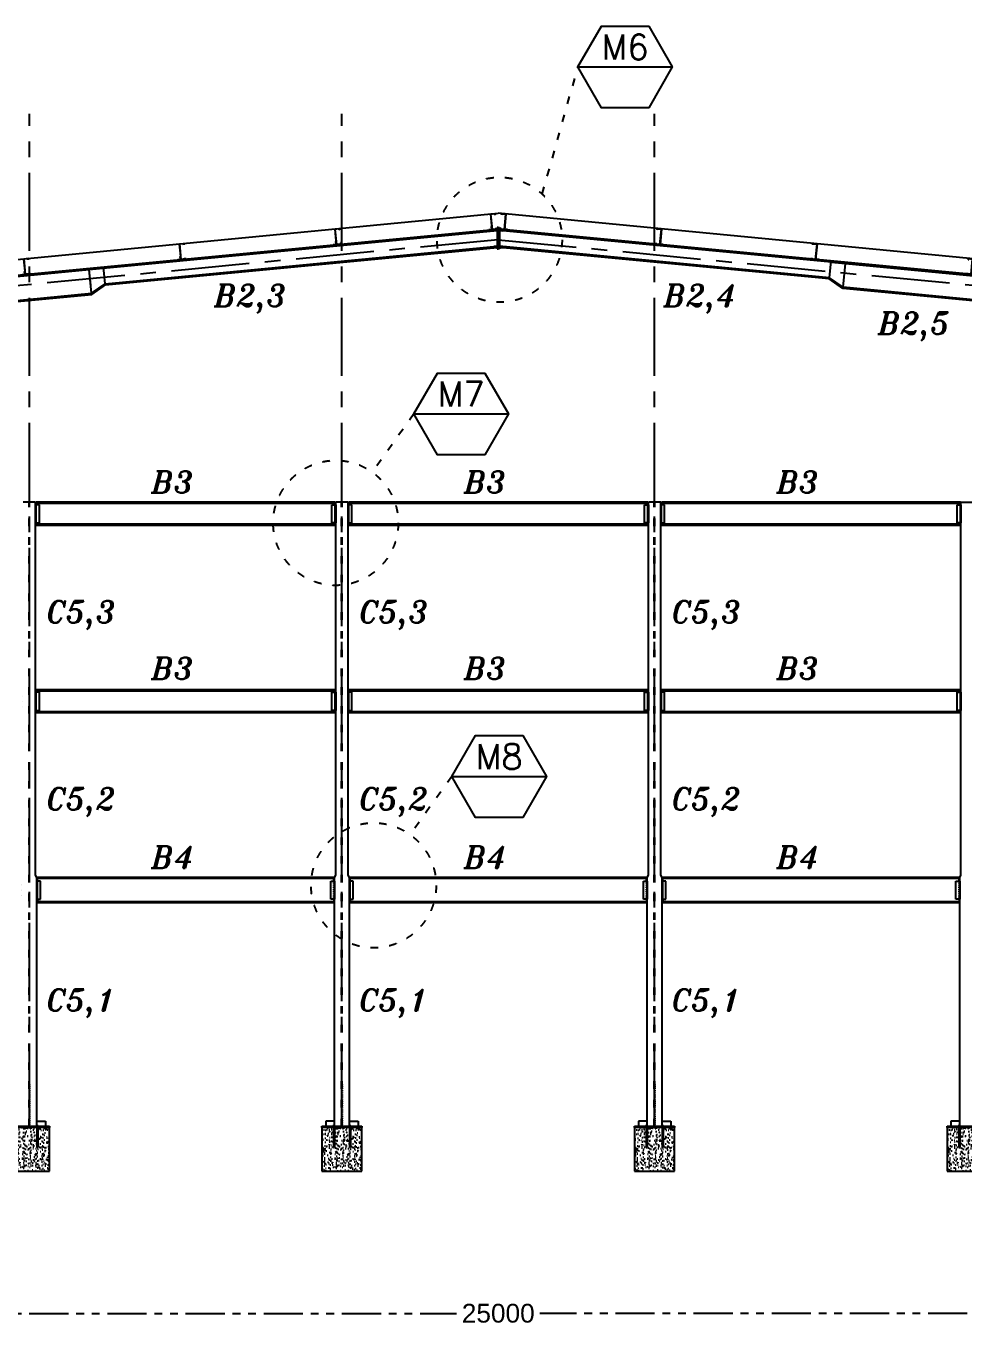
# Model space of a CAD drawing. Header units: inches. Extents: x -15 to 1885144, y -42615 to 866270.
# Drawn here: x 1704982 to 1719982, y 242075 to 262916 of the extents above; entities that cross this region are included whole.
import ezdxf
from ezdxf.enums import TextEntityAlignment as Align

# ---------------------------------------------------------------- set-up
doc = ezdxf.new("R2010")
doc.units = ezdxf.units.IN
doc.header["$LTSCALE"] = 100
doc.header["$MEASUREMENT"] = 0
for name, pattern in [('CENTER', [2, 1.25, -0.25, 0.25, -0.25]), ('dash line', [30, 12, -18]), ('PHANTOM2', [1.25, 0.625, -0.125, 0.125, -0.125, 0.125, -0.125])]:
    doc.linetypes.add(name, pattern=pattern)
for name, color, linetype in [('axis', 8, 'PHANTOM2'), ('bolt', 1, 'Continuous'), ('corrugated sheet', 6, 'Continuous'), ('dimensions', 10, 'PHANTOM2'), ('layout', 7, 'Continuous'), ('pedestal', 9, 'Continuous'), ('purlins', 4, 'Continuous'), ('sections', 3, 'Continuous'), ('text', 3, 'Continuous')]:
    doc.layers.add(name, color=color, linetype=linetype)
doc.styles.add('romans', font='romans.shx', dxfattribs={"width": 0.75})
doc.styles.get("Standard").update_dxf_attribs({"font": 'arial.ttf'})
doc.styles.add('TEXT-3', font='ITALICT.shx', dxfattribs={"height": 350})
doc.dimstyles.new('Dim_1', dxfattribs={"dimtxt": 300, "dimasz": 500, "dimexe": 0.0625, "dimexo": 0.0625, "dimgap": 100, "dimtad": 0, "dimtih": 1, "dimtoh": 1, "dimdec": 0, "dimzin": 0, "dimdsep": 46, "dimtxsty": 'Standard', "dimblk": 'OBLIQUE', "dimcen": 0.09, "dimclrd": 256, "dimclre": 256, "dimclrt": 256, "dimadec": 0, "dimazin": 0, "dimtm": 1e-09, "dimtfac": 1, "dimtdec": 0, "dimtofl": 0, "dimtmove": 0, "dimatfit": 3, "dimfxl": 1, "dimtfillclr": 256, "dimtolj": 1, "dimtzin": 0, "dimlwe": -1, "dimarcsym": 0})

# ---------------------------------------------------------------- blocks, each defined once
blk = doc.blocks.new('_Oblique')
at = {"color": 0, "linetype": 'ByBlock', "lineweight": -2}
blk.add_line((-0.5, -0.5), (0.5, 0.5), dxfattribs=at)
blk = doc.blocks.new('*D799')
at = {"layer": 'Defpoints', "color": 0, "ltscale": 10, "transparency": 16777216}
for p in [(1700034, 245299), (1725034, 245339), (1725034, 242325)]:
    blk.add_point(p, dxfattribs=at)
at = {"layer": 'dimensions', "linetype": 'dash line', "ltscale": 10, "transparency": 16777216}
for p, q in [((1700034, 245299), (1700034, 242325)), ((1725034, 245339), (1725034, 242325))]:
    blk.add_line(p, q, dxfattribs=at)
at = {"layer": 'dimensions', "lineweight": -2, "ltscale": 10, "transparency": 16777216}
for p, q in [((1700034, 242325), (1711868, 242325)), ((1725034, 242325), (1713201, 242325))]:
    blk.add_line(p, q, dxfattribs=at)
at = {"layer": 'dimensions', "lineweight": -2, "ltscale": 10, "transparency": 16777216, "xscale": 500, "yscale": 500, "zscale": 500, "rotation": 180}
blk.add_blockref('_Oblique', (1700034, 242325), dxfattribs=at)
at = {"layer": 'dimensions', "lineweight": -2, "ltscale": 10, "transparency": 16777216, "xscale": 500, "yscale": 500, "zscale": 500}
blk.add_blockref('_Oblique', (1725034, 242325), dxfattribs=at)
at = {"layer": 'dimensions', "ltscale": 10, "transparency": 16777216, "insert": (1712534, 242325), "char_height": 300, "attachment_point": 5}
blk.add_mtext('\\A1;25000', dxfattribs=at)
blk = doc.blocks.new('*U875')
at = {"layer": 'purlins', "ltscale": 10}
h = blk.add_hatch(color=256, dxfattribs=at)
h.dxf.hatch_style = 1
h.paths.add_polyline_path([(124, -228), (129, -228), (129, -218), (124, -218)])
for p, q in [((124, -1), (54, -1)), ((54, -1), (54, -21)), ((54, -21), (56, -21)), ((56, -21), (56, -3)), ((56, -3), (122, -3)), ((122, -249), (122, -3)), ((124, -1), (124, -251)), ((129, -201), (124, -201)), ((129, -246), (129, -201)), ((54, -251), (54, -231)), ((54, -231), (56, -231)), ((124, -251), (54, -251)), ((56, -231), (56, -249)), ((56, -249), (122, -249)), ((129, -218), (124, -218)), ((129, -228), (124, -228)), ((124, -251), (174, -251)), ((174, -246), (129, -246)), ((174, -251), (174, -246))]:
    blk.add_line(p, q, dxfattribs=at)
blk = doc.blocks.new('*U876')
at = {"layer": 'sections', "color": 0, "linetype": 'ByBlock', "lineweight": -2, "transparency": 16777216, "rotation": 354.5164095555347}
for p in [(1647534, 259923), (1650023, 259684), (1652511, 259445), (1655000, 259206), (1657489, 258968)]:
    blk.add_blockref('*U875', p, dxfattribs=at)
blk = doc.blocks.new('*U877')
at = {"layer": 'purlins', "ltscale": 10}
h = blk.add_hatch(color=256, dxfattribs=at)
h.dxf.hatch_style = 1
h.paths.add_polyline_path([(124, -228), (129, -228), (129, -218), (124, -218)])
for p, q in [((124, -1), (54, -1)), ((54, -1), (54, -21)), ((54, -21), (56, -21)), ((56, -21), (56, -3)), ((56, -3), (122, -3)), ((122, -249), (122, -3)), ((124, -1), (124, -251)), ((129, -201), (124, -201)), ((129, -246), (129, -201)), ((54, -251), (54, -231)), ((54, -231), (56, -231)), ((124, -251), (54, -251)), ((56, -231), (56, -249)), ((56, -249), (122, -249)), ((129, -218), (124, -218)), ((129, -228), (124, -228)), ((124, -251), (174, -251)), ((174, -246), (129, -246)), ((174, -251), (174, -246))]:
    blk.add_line(p, q, dxfattribs=at)
blk = doc.blocks.new('*U878')
at = {"layer": 'sections', "color": 0, "linetype": 'ByBlock', "lineweight": -2, "transparency": 16777216, "rotation": 354.5164095555347}
for p in [(1647534, 259923), (1650023, 259684), (1652511, 259445), (1655000, 259206), (1657489, 258968)]:
    blk.add_blockref('*U877', p, dxfattribs=at)
blk = doc.blocks.new('*U1039')
at = {"layer": 'text', "linetype": 'Continuous', "style": 'TEXT-3'}
for s, p in [('B3', (464, 4001)), ('C5,3', (-1214, 1925)), ('B3', (464, 1021)), ('C5,2', (-1214, -1067)), ('B4', (464, -1999)), ('C5,1', (-1214, -4284))]:
    blk.add_text(s, height=350, dxfattribs=at).set_placement(p)
blk = doc.blocks.new('*U1040')
at = {"layer": 'dimensions', "color": 0, "linetype": 'ByBlock', "lineweight": -2, "transparency": 16777216}
for p in [(0, 0), (5000, 0), (10000, 0), (15000, 0)]:
    blk.add_blockref('*U1039', p, dxfattribs=at)

msp = doc.modelspace()

# ---------------------------------------------------------------- hatches: boundary and pattern name
at = {"layer": 'pedestal', "ltscale": 10}
h = msp.add_hatch(dxfattribs=at)
h.set_pattern_fill('AR-CONC', color=256, scale=19)
h.set_pattern_definition([(50, (768195.22, 201118.92), (136.279435, -11.922906), [14.25, -156.75]), (355, (768195.22, 201118.92), (-26.362753, 142.916505), [11.4, -125.4]), (100.451444, (768206.58, 201117.93), (109.91668, 130.993598), [12.110636, -133.217001]), (46.1842, (768195.22, 201156.92), (202.775853, -31.448663), [21.375, -235.125]), (96.635635, (768212.12, 201154.3), (177.58577, 185.082534), [18.165965, -199.825614]), (351.184164, (768195.22, 201156.92), (177.58577, 185.082534), [17.1, -188.1]), (21, (768214.22, 201147.42), (113.41234, -76.497589), [14.25, -156.75]), (326, (768214.22, 201147.42), (46.229913, 137.778509), [11.4, -125.4]), (71.451445, (768223.67, 201141.05), (159.642252, 61.280919), [12.110636, -133.217001]), (37.5, (768195.22, 201118.92), (2.3103725, 63.2498322), [0, -123.88, 0, -127.3, 0, -125.875]), (7.5, (768195.22, 201118.92), (49.983212, 74.9382253), [0, -72.58, 0, -121.03, 0, -47.975]), (327.5, (768152.85, 201118.92), (101.426263, -4.2854256), [0, -47.5, 0, -148.2, 0, -196.65]), (317.5, (768133.85, 201118.92), (110.805372, 19.019947), [0, -61.75, 0, -98.42, 0, -139.65])])
h.paths.add_polyline_path([(1705354.378, 245298.666), (1705169.878, 245298.666), (1705169.878, 244978.666), (1705153.878, 244978.666), (1705153.878, 245298.666), (1704914.878, 245298.666), (1704914.878, 244978.666), (1704898.878, 244978.666), (1704898.878, 245298.666), (1704714.378, 245298.666), (1704714.378, 244598.666), (1705354.378, 244598.666)])
h = msp.add_hatch(dxfattribs=at)
h.set_pattern_fill('AR-CONC', color=256, scale=19)
h.set_pattern_definition([(50, (773195.22, 201118.92), (136.279435, -11.922906), [14.25, -156.75]), (355, (773195.22, 201118.92), (-26.362753, 142.916505), [11.4, -125.4]), (100.451444, (773206.58, 201117.93), (109.91668, 130.993598), [12.110636, -133.217001]), (46.1842, (773195.22, 201156.92), (202.775853, -31.448663), [21.375, -235.125]), (96.635635, (773212.12, 201154.3), (177.58577, 185.082534), [18.165965, -199.825614]), (351.184164, (773195.22, 201156.92), (177.58577, 185.082534), [17.1, -188.1]), (21, (773214.22, 201147.42), (113.41234, -76.497589), [14.25, -156.75]), (326, (773214.22, 201147.42), (46.229913, 137.778509), [11.4, -125.4]), (71.451445, (773223.67, 201141.05), (159.642252, 61.280919), [12.110636, -133.217001]), (37.5, (773195.22, 201118.92), (2.3103725, 63.2498322), [0, -123.88, 0, -127.3, 0, -125.875]), (7.5, (773195.22, 201118.92), (49.983212, 74.9382253), [0, -72.58, 0, -121.03, 0, -47.975]), (327.5, (773152.85, 201118.92), (101.426263, -4.2854256), [0, -47.5, 0, -148.2, 0, -196.65]), (317.5, (773133.85, 201118.92), (110.805372, 19.019947), [0, -61.75, 0, -98.42, 0, -139.65])])
h.paths.add_polyline_path([(1710354.378, 245298.666), (1710169.878, 245298.666), (1710169.878, 244978.666), (1710153.878, 244978.666), (1710153.878, 245298.666), (1709914.878, 245298.666), (1709914.878, 244978.666), (1709898.878, 244978.666), (1709898.878, 245298.666), (1709714.378, 245298.666), (1709714.378, 244598.666), (1710354.378, 244598.666)])
h = msp.add_hatch(dxfattribs=at)
h.set_pattern_fill('AR-CONC', color=256, scale=19)
h.set_pattern_definition([(50, (778195.22, 201118.92), (136.279435, -11.922906), [14.25, -156.75]), (355, (778195.22, 201118.92), (-26.362753, 142.916505), [11.4, -125.4]), (100.451444, (778206.58, 201117.93), (109.91668, 130.993598), [12.110636, -133.217001]), (46.1842, (778195.22, 201156.92), (202.775853, -31.448663), [21.375, -235.125]), (96.635635, (778212.12, 201154.3), (177.58577, 185.082534), [18.165965, -199.825614]), (351.184164, (778195.22, 201156.92), (177.58577, 185.082534), [17.1, -188.1]), (21, (778214.22, 201147.42), (113.41234, -76.497589), [14.25, -156.75]), (326, (778214.22, 201147.42), (46.229913, 137.778509), [11.4, -125.4]), (71.451445, (778223.67, 201141.05), (159.642252, 61.280919), [12.110636, -133.217001]), (37.5, (778195.22, 201118.92), (2.3103725, 63.2498322), [0, -123.88, 0, -127.3, 0, -125.875]), (7.5, (778195.22, 201118.92), (49.983212, 74.9382253), [0, -72.58, 0, -121.03, 0, -47.975]), (327.5, (778152.85, 201118.92), (101.426263, -4.2854256), [0, -47.5, 0, -148.2, 0, -196.65]), (317.5, (778133.85, 201118.92), (110.805372, 19.019947), [0, -61.75, 0, -98.42, 0, -139.65])])
h.paths.add_polyline_path([(1715354.378, 245298.666), (1715169.878, 245298.666), (1715169.878, 244978.666), (1715153.878, 244978.666), (1715153.878, 245298.666), (1714914.878, 245298.666), (1714914.878, 244978.666), (1714898.878, 244978.666), (1714898.878, 245298.666), (1714714.378, 245298.666), (1714714.378, 244598.666), (1715354.378, 244598.666)])
h = msp.add_hatch(dxfattribs=at)
h.set_pattern_fill('AR-CONC', color=256, scale=19)
h.set_pattern_definition([(50, (783195.22, 201118.92), (136.279435, -11.922906), [14.25, -156.75]), (355, (783195.22, 201118.92), (-26.362753, 142.916505), [11.4, -125.4]), (100.451444, (783206.58, 201117.93), (109.91668, 130.993598), [12.110636, -133.217001]), (46.1842, (783195.22, 201156.92), (202.775853, -31.448663), [21.375, -235.125]), (96.635635, (783212.12, 201154.3), (177.58577, 185.082534), [18.165965, -199.825614]), (351.184164, (783195.22, 201156.92), (177.58577, 185.082534), [17.1, -188.1]), (21, (783214.22, 201147.42), (113.41234, -76.497589), [14.25, -156.75]), (326, (783214.22, 201147.42), (46.229913, 137.778509), [11.4, -125.4]), (71.451445, (783223.67, 201141.05), (159.642252, 61.280919), [12.110636, -133.217001]), (37.5, (783195.22, 201118.92), (2.3103725, 63.2498322), [0, -123.88, 0, -127.3, 0, -125.875]), (7.5, (783195.22, 201118.92), (49.983212, 74.9382253), [0, -72.58, 0, -121.03, 0, -47.975]), (327.5, (783152.85, 201118.92), (101.426263, -4.2854256), [0, -47.5, 0, -148.2, 0, -196.65]), (317.5, (783133.85, 201118.92), (110.805372, 19.019947), [0, -61.75, 0, -98.42, 0, -139.65])])
h.paths.add_polyline_path([(1720354.378, 245298.666), (1720169.878, 245298.666), (1720169.878, 244978.666), (1720153.878, 244978.666), (1720153.878, 245298.666), (1719914.878, 245298.666), (1719914.878, 244978.666), (1719898.878, 244978.666), (1719898.878, 245298.666), (1719714.378, 245298.666), (1719714.378, 244598.666), (1720354.378, 244598.666)])
at = {"layer": 'sections', "ltscale": 10}
h = msp.add_hatch(color=256, dxfattribs=at)
h.dxf.hatch_style = 1
h.paths.add_polyline_path([(1712534.378, 259586.286), (1712534.378, 259606.286), (1712514.378, 259606.286), (1712514.378, 259586.286)])
h.paths.add_polyline_path([(1712534.378, 259456.286), (1712514.378, 259456.286), (1712514.378, 259436.286), (1712534.378, 259436.286)])
h = msp.add_hatch(color=256, dxfattribs=at)
h.dxf.hatch_style = 1
h.paths.add_polyline_path([(1712554.378, 259586.286), (1712554.378, 259606.286), (1712534.378, 259606.286), (1712534.378, 259586.286)])
h.paths.add_polyline_path([(1712534.378, 259436.286), (1712554.378, 259436.286), (1712554.378, 259456.286), (1712534.378, 259456.286)])
h = msp.add_hatch(color=256, dxfattribs=at)
h.dxf.hatch_style = 1
h.paths.add_polyline_path([(1704914.378, 249186.666), (1704908.378, 249186.666), (1704908.378, 249170.666), (1704914.378, 249170.666)])
h.paths.add_polyline_path([(1704914.378, 249101.666), (1704908.378, 249101.666), (1704908.378, 249085.666), (1704914.378, 249085.666)])
h.paths.add_polyline_path([(1704914.378, 249016.666), (1704908.378, 249016.666), (1704908.378, 249000.666), (1704914.378, 249000.666)])
h.paths.add_polyline_path([(1705160.378, 249016.666), (1705154.378, 249016.666), (1705154.378, 249000.666), (1705160.378, 249000.666)])
h.paths.add_polyline_path([(1705160.378, 249101.666), (1705154.378, 249101.666), (1705154.378, 249085.666), (1705160.378, 249085.666)])
h.paths.add_polyline_path([(1705160.378, 249186.666), (1705154.378, 249186.666), (1705154.378, 249170.666), (1705160.378, 249170.666)])
h.paths.add_polyline_path([(1705140.378, 252206.666), (1705134.378, 252206.666), (1705134.378, 252190.666), (1705140.378, 252190.666)])
h.paths.add_polyline_path([(1705140.378, 252121.666), (1705134.378, 252121.666), (1705134.378, 252105.666), (1705140.378, 252105.666)])
h.paths.add_polyline_path([(1705140.378, 252036.666), (1705134.378, 252036.666), (1705134.378, 252020.666), (1705140.378, 252020.666)])
h.paths.add_polyline_path([(1704934.378, 252036.666), (1704928.378, 252036.666), (1704928.378, 252020.666), (1704934.378, 252020.666)])
h.paths.add_polyline_path([(1704934.378, 252121.666), (1704928.378, 252121.666), (1704928.378, 252105.666), (1704934.378, 252105.666)])
h.paths.add_polyline_path([(1704934.378, 252206.666), (1704928.378, 252206.666), (1704928.378, 252190.666), (1704934.378, 252190.666)])
h = msp.add_hatch(color=256, dxfattribs=at)
h.dxf.hatch_style = 1
h.paths.add_polyline_path([(1709914.378, 249186.666), (1709908.378, 249186.666), (1709908.378, 249170.666), (1709914.378, 249170.666)])
h.paths.add_polyline_path([(1709914.378, 249101.666), (1709908.378, 249101.666), (1709908.378, 249085.666), (1709914.378, 249085.666)])
h.paths.add_polyline_path([(1709914.378, 249016.666), (1709908.378, 249016.666), (1709908.378, 249000.666), (1709914.378, 249000.666)])
h.paths.add_polyline_path([(1710160.378, 249016.666), (1710154.378, 249016.666), (1710154.378, 249000.666), (1710160.378, 249000.666)])
h.paths.add_polyline_path([(1710160.378, 249101.666), (1710154.378, 249101.666), (1710154.378, 249085.666), (1710160.378, 249085.666)])
h.paths.add_polyline_path([(1710160.378, 249186.666), (1710154.378, 249186.666), (1710154.378, 249170.666), (1710160.378, 249170.666)])
h.paths.add_polyline_path([(1710140.378, 252206.666), (1710134.378, 252206.666), (1710134.378, 252190.666), (1710140.378, 252190.666)])
h.paths.add_polyline_path([(1710140.378, 252121.666), (1710134.378, 252121.666), (1710134.378, 252105.666), (1710140.378, 252105.666)])
h.paths.add_polyline_path([(1710140.378, 252036.666), (1710134.378, 252036.666), (1710134.378, 252020.666), (1710140.378, 252020.666)])
h.paths.add_polyline_path([(1709934.378, 252036.666), (1709928.378, 252036.666), (1709928.378, 252020.666), (1709934.378, 252020.666)])
h.paths.add_polyline_path([(1709934.378, 252121.666), (1709928.378, 252121.666), (1709928.378, 252105.666), (1709934.378, 252105.666)])
h.paths.add_polyline_path([(1709934.378, 252206.666), (1709928.378, 252206.666), (1709928.378, 252190.666), (1709934.378, 252190.666)])
h = msp.add_hatch(color=256, dxfattribs=at)
h.dxf.hatch_style = 1
h.paths.add_polyline_path([(1714914.378, 249186.666), (1714908.378, 249186.666), (1714908.378, 249170.666), (1714914.378, 249170.666)])
h.paths.add_polyline_path([(1714914.378, 249101.666), (1714908.378, 249101.666), (1714908.378, 249085.666), (1714914.378, 249085.666)])
h.paths.add_polyline_path([(1714914.378, 249016.666), (1714908.378, 249016.666), (1714908.378, 249000.666), (1714914.378, 249000.666)])
h.paths.add_polyline_path([(1715160.378, 249016.666), (1715154.378, 249016.666), (1715154.378, 249000.666), (1715160.378, 249000.666)])
h.paths.add_polyline_path([(1715160.378, 249101.666), (1715154.378, 249101.666), (1715154.378, 249085.666), (1715160.378, 249085.666)])
h.paths.add_polyline_path([(1715160.378, 249186.666), (1715154.378, 249186.666), (1715154.378, 249170.666), (1715160.378, 249170.666)])
h.paths.add_polyline_path([(1715140.378, 252206.666), (1715134.378, 252206.666), (1715134.378, 252190.666), (1715140.378, 252190.666)])
h.paths.add_polyline_path([(1715140.378, 252121.666), (1715134.378, 252121.666), (1715134.378, 252105.666), (1715140.378, 252105.666)])
h.paths.add_polyline_path([(1715140.378, 252036.666), (1715134.378, 252036.666), (1715134.378, 252020.666), (1715140.378, 252020.666)])
h.paths.add_polyline_path([(1714934.378, 252036.666), (1714928.378, 252036.666), (1714928.378, 252020.666), (1714934.378, 252020.666)])
h.paths.add_polyline_path([(1714934.378, 252121.666), (1714928.378, 252121.666), (1714928.378, 252105.666), (1714934.378, 252105.666)])
h.paths.add_polyline_path([(1714934.378, 252206.666), (1714928.378, 252206.666), (1714928.378, 252190.666), (1714934.378, 252190.666)])
h = msp.add_hatch(color=256, dxfattribs=at)
h.dxf.hatch_style = 1
h.paths.add_polyline_path([(1719914.378, 249186.666), (1719908.378, 249186.666), (1719908.378, 249170.666), (1719914.378, 249170.666)])
h.paths.add_polyline_path([(1719914.378, 249101.666), (1719908.378, 249101.666), (1719908.378, 249085.666), (1719914.378, 249085.666)])
h.paths.add_polyline_path([(1719914.378, 249016.666), (1719908.378, 249016.666), (1719908.378, 249000.666), (1719914.378, 249000.666)])
h.paths.add_polyline_path([(1720160.378, 249016.666), (1720154.378, 249016.666), (1720154.378, 249000.666), (1720160.378, 249000.666)])
h.paths.add_polyline_path([(1720160.378, 249101.666), (1720154.378, 249101.666), (1720154.378, 249085.666), (1720160.378, 249085.666)])
h.paths.add_polyline_path([(1720160.378, 249186.666), (1720154.378, 249186.666), (1720154.378, 249170.666), (1720160.378, 249170.666)])
h.paths.add_polyline_path([(1720140.378, 252206.666), (1720134.378, 252206.666), (1720134.378, 252190.666), (1720140.378, 252190.666)])
h.paths.add_polyline_path([(1720140.378, 252121.666), (1720134.378, 252121.666), (1720134.378, 252105.666), (1720140.378, 252105.666)])
h.paths.add_polyline_path([(1720140.378, 252036.666), (1720134.378, 252036.666), (1720134.378, 252020.666), (1720140.378, 252020.666)])
h.paths.add_polyline_path([(1719934.378, 252036.666), (1719928.378, 252036.666), (1719928.378, 252020.666), (1719934.378, 252020.666)])
h.paths.add_polyline_path([(1719934.378, 252121.666), (1719928.378, 252121.666), (1719928.378, 252105.666), (1719934.378, 252105.666)])
h.paths.add_polyline_path([(1719934.378, 252206.666), (1719928.378, 252206.666), (1719928.378, 252190.666), (1719934.378, 252190.666)])

# ---------------------------------------------------------------- linework, layer by layer
at = {"layer": 'axis', "linetype": 'CENTER', "ltscale": 10}
for p, q in [((1705034.378, 245318.666), (1705034.378, 261508.983)), ((1710034.378, 245318.666), (1710034.378, 261508.983)), ((1715034.378, 245318.666), (1715034.378, 261508.983)), ((1712534.378, 259498.666), (1700034.378, 258298.666)), ((1712534.378, 259498.666), (1725254.378, 258277.546))]:
    msp.add_line(p, q, dxfattribs=at)
at = {"layer": 'bolt', "ltscale": 10}
for p, q in [((1705145.878, 245318.666), (1705145.878, 245328.666)), ((1705145.878, 245328.666), (1705177.878, 245328.666)), ((1705153.878, 245318.666), (1705145.878, 245318.666)), ((1705153.878, 245318.666), (1705153.878, 245328.666)), ((1705153.878, 245318.666), (1705153.878, 244978.666)), ((1705161.878, 245318.666), (1705153.878, 245318.666)), ((1705161.878, 245328.666), (1705161.878, 245318.666)), ((1705169.878, 245318.666), (1705161.878, 245318.666)), ((1705169.878, 245318.666), (1705169.878, 245328.666)), ((1705169.878, 245318.666), (1705169.878, 244978.666)), ((1705177.878, 245318.666), (1705169.878, 245318.666)), ((1705177.878, 245328.666), (1705177.878, 245318.666)), ((1709890.878, 245318.666), (1709890.878, 245328.666)), ((1709890.878, 245328.666), (1709922.878, 245328.666)), ((1709898.878, 245318.666), (1709890.878, 245318.666)), ((1709898.878, 245318.666), (1709898.878, 245328.666)), ((1709898.878, 245318.666), (1709898.878, 244978.666)), ((1709906.878, 245318.666), (1709898.878, 245318.666)), ((1709906.878, 245328.666), (1709906.878, 245318.666)), ((1709914.878, 245318.666), (1709906.878, 245318.666)), ((1709914.878, 245318.666), (1709914.878, 245328.666)), ((1709914.878, 245318.666), (1709914.878, 244978.666)), ((1709922.878, 245318.666), (1709914.878, 245318.666)), ((1709922.878, 245328.666), (1709922.878, 245318.666)), ((1710145.878, 245318.666), (1710145.878, 245328.666)), ((1710145.878, 245328.666), (1710177.878, 245328.666)), ((1710153.878, 245318.666), (1710145.878, 245318.666)), ((1710153.878, 245318.666), (1710153.878, 245328.666)), ((1710153.878, 245318.666), (1710153.878, 244978.666)), ((1710161.878, 245318.666), (1710153.878, 245318.666)), ((1710161.878, 245328.666), (1710161.878, 245318.666)), ((1710169.878, 245318.666), (1710161.878, 245318.666)), ((1710169.878, 245318.666), (1710169.878, 245328.666)), ((1710169.878, 245318.666), (1710169.878, 244978.666)), ((1710177.878, 245318.666), (1710169.878, 245318.666)), ((1710177.878, 245328.666), (1710177.878, 245318.666)), ((1714890.878, 245318.666), (1714890.878, 245328.666)), ((1714890.878, 245328.666), (1714922.878, 245328.666)), ((1714898.878, 245318.666), (1714890.878, 245318.666)), ((1714898.878, 245318.666), (1714898.878, 245328.666)), ((1714898.878, 245318.666), (1714898.878, 244978.666)), ((1714906.878, 245318.666), (1714898.878, 245318.666)), ((1714906.878, 245328.666), (1714906.878, 245318.666)), ((1714914.878, 245318.666), (1714906.878, 245318.666)), ((1714914.878, 245318.666), (1714914.878, 245328.666)), ((1714914.878, 245318.666), (1714914.878, 244978.666)), ((1714922.878, 245318.666), (1714914.878, 245318.666)), ((1714922.878, 245328.666), (1714922.878, 245318.666)), ((1715145.878, 245318.666), (1715145.878, 245328.666)), ((1715145.878, 245328.666), (1715177.878, 245328.666)), ((1715153.878, 245318.666), (1715145.878, 245318.666)), ((1715153.878, 245318.666), (1715153.878, 245328.666)), ((1715153.878, 245318.666), (1715153.878, 244978.666)), ((1715161.878, 245318.666), (1715153.878, 245318.666)), ((1715161.878, 245328.666), (1715161.878, 245318.666)), ((1715169.878, 245318.666), (1715161.878, 245318.666)), ((1715169.878, 245318.666), (1715169.878, 245328.666)), ((1715169.878, 245318.666), (1715169.878, 244978.666)), ((1715177.878, 245318.666), (1715169.878, 245318.666)), ((1715177.878, 245328.666), (1715177.878, 245318.666)), ((1719890.878, 245318.666), (1719890.878, 245328.666)), ((1719890.878, 245328.666), (1719922.878, 245328.666)), ((1719898.878, 245318.666), (1719890.878, 245318.666)), ((1719898.878, 245318.666), (1719898.878, 245328.666)), ((1719898.878, 245318.666), (1719898.878, 244978.666)), ((1719906.878, 245318.666), (1719898.878, 245318.666)), ((1719906.878, 245328.666), (1719906.878, 245318.666)), ((1719914.878, 245318.666), (1719906.878, 245318.666)), ((1719914.878, 245318.666), (1719914.878, 245328.666)), ((1719914.878, 245318.666), (1719914.878, 244978.666)), ((1719922.878, 245318.666), (1719914.878, 245318.666)), ((1719922.878, 245328.666), (1719922.878, 245318.666)), ((1705153.878, 244978.666), (1705169.878, 244978.666)), ((1709898.878, 244978.666), (1709914.878, 244978.666)), ((1710153.878, 244978.666), (1710169.878, 244978.666)), ((1714898.878, 244978.666), (1714914.878, 244978.666)), ((1715153.878, 244978.666), (1715169.878, 244978.666)), ((1719898.878, 244978.666), (1719914.878, 244978.666))]:
    msp.add_line(p, q, dxfattribs=at)
at = {"layer": 'corrugated sheet', "ltscale": 10}
for p, q in [((1700663.175, 258781.664), (1712534.311, 259921.293)), ((1700663.242, 258780.968), (1712534.378, 259920.597)), ((1725474.378, 258679.057), (1712534.378, 259921.297)), ((1725474.378, 258678.357), (1712534.378, 259920.597))]:
    msp.add_line(p, q, dxfattribs=at)
at = {"layer": 'layout', "ltscale": 10}
for p, q in [((1712534.378, 259669.447), (1712534.378, 259378.114)), ((1712534.378, 259669.447), (1712534.378, 259378.114)), ((1700164.378, 258481.927), (1712514.378, 259667.527)), ((1705992.586, 259021.343), (1712514.378, 259647.435)), ((1724709.928, 258500.595), (1712554.378, 259667.527)), ((1717857.883, 259138.299), (1712554.378, 259647.435)), ((1706244.594, 258794.387), (1712514.378, 259396.286)), ((1706251.759, 258774.983), (1712514.378, 259376.194)), ((1717833.992, 258889.443), (1712554.378, 259396.286)), ((1717826.828, 258870.039), (1712554.378, 259376.194)), ((1706244.594, 258794.387), (1706218.792, 259063.151)), ((1717833.992, 258889.443), (1717859.794, 259158.207)), ((1717857.883, 259138.299), (1718086.001, 259116.4)), ((1718049.687, 258738.139), (1718086.001, 259116.4)), ((1718086.001, 259116.4), (1718087.912, 259136.308)), ((1718086.001, 259116.4), (1718087.912, 259136.308)), ((1718086.001, 259116.4), (1722067.695, 258734.157)), ((1703006.315, 258734.661), (1705992.586, 259021.343)), ((1705992.586, 259021.343), (1705990.674, 259041.252)), ((1705992.586, 259021.343), (1705990.674, 259041.252)), ((1706028.899, 258643.082), (1705992.586, 259021.343)), ((1706016.476, 258772.487), (1705992.586, 259021.343)), ((1718042.523, 258718.735), (1717826.828, 258870.039)), ((1718049.687, 258738.139), (1717833.992, 258889.443)), ((1703042.628, 258356.4), (1706028.899, 258643.082)), ((1706018.387, 258752.579), (1706016.476, 258772.487)), ((1706028.899, 258643.082), (1706244.594, 258794.387)), ((1706028.899, 258643.082), (1706036.064, 258623.678)), ((1706036.064, 258623.678), (1706251.759, 258774.983)), ((1706244.594, 258794.387), (1706251.759, 258774.983)), ((1718049.687, 258738.139), (1718042.523, 258718.735)), ((1722029.471, 258335.988), (1718042.523, 258718.735)), ((1722031.382, 258355.896), (1718049.687, 258738.139)), ((1703044.539, 258336.492), (1706036.064, 258623.678)), ((1719934.378, 255298.666), (1720134.378, 255298.666)), ((1705154.378, 249298.666), (1705134.378, 249333.307)), ((1705164.378, 249238.666), (1705164.378, 249298.666)), ((1709904.378, 249238.666), (1709904.378, 249298.666)), ((1709914.378, 249298.666), (1709934.378, 249333.307)), ((1710154.378, 249298.666), (1710134.378, 249333.307)), ((1710164.378, 249238.666), (1710164.378, 249298.666)), ((1714904.378, 249238.666), (1714904.378, 249298.666)), ((1714914.378, 249298.666), (1714934.378, 249333.307)), ((1715154.378, 249298.666), (1715134.378, 249333.307)), ((1715164.378, 249238.666), (1715164.378, 249298.666)), ((1719904.378, 249238.666), (1719904.378, 249298.666)), ((1719914.378, 249298.666), (1719934.378, 249333.307)), ((1705164.378, 248948.666), (1705164.378, 248888.666)), ((1709904.378, 248948.666), (1709904.378, 248888.666)), ((1710164.378, 248948.666), (1710164.378, 248888.666)), ((1714904.378, 248948.666), (1714904.378, 248888.666)), ((1715164.378, 248948.666), (1715164.378, 248888.666)), ((1719904.378, 248948.666), (1719904.378, 248888.666))]:
    msp.add_line(p, q, dxfattribs=at)
at = {"layer": 'layout', "linetype": 'dash line', "ltscale": 10}
for p, q in [((1705134.378, 255298.666), (1704934.378, 255298.666)), ((1709924.378, 255298.666), (1705144.378, 255298.666)), ((1710134.378, 255298.666), (1709934.378, 255298.666)), ((1714924.378, 255298.666), (1710144.378, 255298.666)), ((1715134.378, 255298.666), (1714934.378, 255298.666)), ((1719924.378, 255298.666), (1715144.378, 255298.666)), ((1709924.378, 255278.666), (1705144.378, 255278.666)), ((1714924.378, 255278.666), (1710144.378, 255278.666)), ((1719924.378, 255278.666), (1715144.378, 255278.666)), ((1709924.378, 254948.666), (1705144.378, 254948.666)), ((1709924.378, 254928.666), (1705144.378, 254928.666)), ((1714924.378, 254948.666), (1710144.378, 254948.666)), ((1714924.378, 254928.666), (1710144.378, 254928.666)), ((1719924.378, 254948.666), (1715144.378, 254948.666)), ((1719924.378, 254928.666), (1715144.378, 254928.666)), ((1709924.378, 252298.666), (1705144.378, 252298.666)), ((1709924.378, 252278.666), (1705144.378, 252278.666)), ((1714924.378, 252298.666), (1710144.378, 252298.666)), ((1714924.378, 252278.666), (1710144.378, 252278.666)), ((1719924.378, 252298.666), (1715144.378, 252298.666)), ((1719924.378, 252278.666), (1715144.378, 252278.666)), ((1709924.378, 251948.666), (1705144.378, 251948.666)), ((1709924.378, 251928.666), (1705144.378, 251928.666)), ((1714924.378, 251948.666), (1710144.378, 251948.666)), ((1714924.378, 251928.666), (1710144.378, 251928.666)), ((1719924.378, 251948.666), (1715144.378, 251948.666)), ((1719924.378, 251928.666), (1715144.378, 251928.666)), ((1709904.378, 249298.666), (1705164.378, 249298.666)), ((1709904.378, 249278.666), (1705164.378, 249278.666)), ((1714904.378, 249298.666), (1710164.378, 249298.666)), ((1714904.378, 249278.666), (1710164.378, 249278.666)), ((1719904.378, 249298.666), (1715164.378, 249298.666)), ((1719904.378, 249278.666), (1715164.378, 249278.666)), ((1709904.378, 248908.666), (1705164.378, 248908.666)), ((1709904.378, 248888.666), (1705164.378, 248888.666)), ((1714904.378, 248908.666), (1710164.378, 248908.666)), ((1714904.378, 248888.666), (1710164.378, 248888.666)), ((1719904.378, 248908.666), (1715164.378, 248908.666)), ((1719904.378, 248888.666), (1715164.378, 248888.666))]:
    msp.add_line(p, q, dxfattribs=at)
at = {"layer": 'layout', "linetype": 'dash line', "ltscale": 0.1}
for p, q in [((1705029.378, 245318.666), (1705029.378, 255298.666)), ((1705039.378, 245318.666), (1705039.378, 255298.666)), ((1710029.378, 245318.666), (1710029.378, 255298.666)), ((1710039.378, 245318.666), (1710039.378, 255298.666)), ((1715029.378, 245318.666), (1715029.378, 255298.666)), ((1715039.378, 245318.666), (1715039.378, 255298.666))]:
    msp.add_line(p, q, dxfattribs=at)
at = {"layer": 'layout'}
for p, q in [((1705134.378, 249333.307), (1705134.378, 255298.666)), ((1705144.378, 254928.666), (1705144.378, 255298.666)), ((1709924.378, 254928.666), (1709924.378, 255298.666)), ((1709934.378, 249333.307), (1709934.378, 255298.666)), ((1710134.378, 249333.307), (1710134.378, 255298.666)), ((1710144.378, 254928.666), (1710144.378, 255298.666)), ((1714924.378, 254928.666), (1714924.378, 255298.666)), ((1714934.378, 249333.307), (1714934.378, 255298.666)), ((1715134.378, 249333.307), (1715134.378, 255298.666)), ((1715144.378, 254928.666), (1715144.378, 255298.666)), ((1719924.378, 254928.666), (1719924.378, 255298.666)), ((1719934.378, 249333.307), (1719934.378, 255298.666)), ((1705144.378, 251928.666), (1705144.378, 252298.666)), ((1709924.378, 251928.666), (1709924.378, 252298.666)), ((1710144.378, 251928.666), (1710144.378, 252298.666)), ((1714924.378, 251928.666), (1714924.378, 252298.666)), ((1715144.378, 251928.666), (1715144.378, 252298.666)), ((1719924.378, 251928.666), (1719924.378, 252298.666)), ((1705154.378, 245318.666), (1705154.378, 249298.666)), ((1709914.378, 245318.666), (1709914.378, 249298.666)), ((1710154.378, 245318.666), (1710154.378, 249298.666)), ((1714914.378, 245318.666), (1714914.378, 249298.666)), ((1715154.378, 245318.666), (1715154.378, 249298.666)), ((1719914.378, 245318.666), (1719914.378, 249298.666))]:
    msp.add_line(p, q, dxfattribs=at)
at = {"layer": 'layout', "linetype": 'dash line', "ltscale": 0.01}
for p, q in [((1705164.378, 248948.666), (1705164.378, 249238.666)), ((1709904.378, 248948.666), (1709904.378, 249238.666)), ((1710164.378, 248948.666), (1710164.378, 249238.666)), ((1714904.378, 248948.666), (1714904.378, 249238.666)), ((1715164.378, 248948.666), (1715164.378, 249238.666)), ((1719904.378, 248948.666), (1719904.378, 249238.666))]:
    msp.add_line(p, q, dxfattribs=at)
at = {"layer": 'pedestal', "ltscale": 10}
for p, q in [((1705354.378, 244598.666), (1705354.378, 245293.877)), ((1709714.378, 245298.666), (1709714.378, 244598.666)), ((1710354.378, 244598.666), (1710354.378, 245293.877)), ((1714714.378, 245298.666), (1714714.378, 244598.666)), ((1715354.378, 244598.666), (1715354.378, 245293.877)), ((1719714.378, 245298.666), (1719714.378, 244598.666)), ((1704714.378, 244598.666), (1705354.378, 244598.666)), ((1709714.378, 244598.666), (1710354.378, 244598.666)), ((1714714.378, 244598.666), (1715354.378, 244598.666)), ((1719714.378, 244598.666), (1720354.378, 244598.666))]:
    msp.add_line(p, q, dxfattribs=at)
at = {"layer": 'sections', "ltscale": 10}
for p, q in [((1712514.378, 259691.286), (1712514.378, 259351.286)), ((1712534.378, 259691.286), (1712514.378, 259691.286)), ((1712534.378, 259351.286), (1712534.378, 259691.286)), ((1712534.378, 259351.286), (1712534.378, 259691.286)), ((1712534.378, 259691.286), (1712554.378, 259691.286)), ((1712554.378, 259691.286), (1712554.378, 259351.286)), ((1712514.378, 259667.527), (1712463.328, 259662.627)), ((1712514.378, 259647.435), (1712463.328, 259642.535)), ((1712514.378, 259606.286), (1712534.378, 259606.286)), ((1712514.378, 259586.286), (1712534.378, 259586.286)), ((1712554.378, 259606.286), (1712534.378, 259606.286)), ((1712554.378, 259586.286), (1712534.378, 259586.286)), ((1712554.378, 259667.527), (1712605.428, 259662.627)), ((1712554.378, 259647.435), (1712605.428, 259642.535)), ((1712514.378, 259396.286), (1712463.328, 259391.385)), ((1712514.378, 259376.194), (1712463.328, 259371.293)), ((1712514.378, 259456.286), (1712534.378, 259456.286)), ((1712514.378, 259436.286), (1712534.378, 259436.286)), ((1712514.378, 259351.286), (1712534.378, 259351.286)), ((1712554.378, 259456.286), (1712534.378, 259456.286)), ((1712554.378, 259436.286), (1712534.378, 259436.286)), ((1712554.378, 259351.286), (1712534.378, 259351.286)), ((1712554.378, 259396.286), (1712605.428, 259391.385)), ((1712554.378, 259376.194), (1712605.428, 259371.293))]:
    msp.add_line(p, q, dxfattribs=at)
at = {"layer": 'sections'}
for p, q in [((1705144.378, 255258.666), (1705134.378, 255258.666)), ((1705134.378, 255258.666), (1705134.378, 254968.666)), ((1705140.378, 255206.666), (1705134.378, 255206.666)), ((1705140.378, 255190.666), (1705134.378, 255190.666)), ((1705140.378, 255121.666), (1705134.378, 255121.666)), ((1705140.378, 255105.666), (1705134.378, 255105.666)), ((1705140.378, 255258.666), (1705140.378, 254968.666)), ((1705194.378, 255258.666), (1705144.378, 255258.666)), ((1705194.378, 254968.666), (1705194.378, 255258.666)), ((1709874.378, 254968.666), (1709874.378, 255258.666)), ((1709874.378, 255258.666), (1709924.378, 255258.666)), ((1709924.378, 255258.666), (1709934.378, 255258.666)), ((1709928.378, 255258.666), (1709928.378, 254968.666)), ((1709928.378, 255206.666), (1709934.378, 255206.666)), ((1709928.378, 255190.666), (1709934.378, 255190.666)), ((1709928.378, 255121.666), (1709934.378, 255121.666)), ((1709928.378, 255105.666), (1709934.378, 255105.666)), ((1709934.378, 255258.666), (1709934.378, 254968.666)), ((1710144.378, 255258.666), (1710134.378, 255258.666)), ((1710134.378, 255258.666), (1710134.378, 254968.666)), ((1710140.378, 255206.666), (1710134.378, 255206.666)), ((1710140.378, 255190.666), (1710134.378, 255190.666)), ((1710140.378, 255121.666), (1710134.378, 255121.666)), ((1710140.378, 255105.666), (1710134.378, 255105.666)), ((1710140.378, 255258.666), (1710140.378, 254968.666)), ((1710194.378, 255258.666), (1710144.378, 255258.666)), ((1710194.378, 254968.666), (1710194.378, 255258.666)), ((1714874.378, 254968.666), (1714874.378, 255258.666)), ((1714874.378, 255258.666), (1714924.378, 255258.666)), ((1714924.378, 255258.666), (1714934.378, 255258.666)), ((1714928.378, 255258.666), (1714928.378, 254968.666)), ((1714928.378, 255206.666), (1714934.378, 255206.666)), ((1714928.378, 255190.666), (1714934.378, 255190.666)), ((1714928.378, 255121.666), (1714934.378, 255121.666)), ((1714928.378, 255105.666), (1714934.378, 255105.666)), ((1714934.378, 255258.666), (1714934.378, 254968.666)), ((1715144.378, 255258.666), (1715134.378, 255258.666)), ((1715134.378, 255258.666), (1715134.378, 254968.666)), ((1715140.378, 255206.666), (1715134.378, 255206.666)), ((1715140.378, 255190.666), (1715134.378, 255190.666)), ((1715140.378, 255121.666), (1715134.378, 255121.666)), ((1715140.378, 255105.666), (1715134.378, 255105.666)), ((1715140.378, 255258.666), (1715140.378, 254968.666)), ((1715194.378, 255258.666), (1715144.378, 255258.666)), ((1715194.378, 254968.666), (1715194.378, 255258.666)), ((1719874.378, 254968.666), (1719874.378, 255258.666)), ((1719874.378, 255258.666), (1719924.378, 255258.666)), ((1719924.378, 255258.666), (1719934.378, 255258.666)), ((1719928.378, 255258.666), (1719928.378, 254968.666)), ((1719928.378, 255206.666), (1719934.378, 255206.666)), ((1719928.378, 255190.666), (1719934.378, 255190.666)), ((1719928.378, 255121.666), (1719934.378, 255121.666)), ((1719928.378, 255105.666), (1719934.378, 255105.666)), ((1719934.378, 255258.666), (1719934.378, 254968.666)), ((1705140.378, 255036.666), (1705134.378, 255036.666)), ((1705140.378, 255020.666), (1705134.378, 255020.666)), ((1705134.378, 254968.666), (1705194.378, 254968.666)), ((1709934.378, 254968.666), (1709874.378, 254968.666)), ((1709928.378, 255036.666), (1709934.378, 255036.666)), ((1709928.378, 255020.666), (1709934.378, 255020.666)), ((1710140.378, 255036.666), (1710134.378, 255036.666)), ((1710140.378, 255020.666), (1710134.378, 255020.666)), ((1710134.378, 254968.666), (1710194.378, 254968.666)), ((1714934.378, 254968.666), (1714874.378, 254968.666)), ((1714928.378, 255036.666), (1714934.378, 255036.666)), ((1714928.378, 255020.666), (1714934.378, 255020.666)), ((1715140.378, 255036.666), (1715134.378, 255036.666)), ((1715140.378, 255020.666), (1715134.378, 255020.666)), ((1715134.378, 254968.666), (1715194.378, 254968.666)), ((1719934.378, 254968.666), (1719874.378, 254968.666)), ((1719928.378, 255036.666), (1719934.378, 255036.666)), ((1719928.378, 255020.666), (1719934.378, 255020.666)), ((1705144.378, 252258.666), (1705134.378, 252258.666)), ((1705134.378, 252258.666), (1705134.378, 251968.666)), ((1705140.378, 252206.666), (1705134.378, 252206.666)), ((1705140.378, 252190.666), (1705134.378, 252190.666)), ((1705140.378, 252258.666), (1705140.378, 251968.666)), ((1705194.378, 252258.666), (1705144.378, 252258.666)), ((1705194.378, 251968.666), (1705194.378, 252258.666)), ((1709874.378, 251968.666), (1709874.378, 252258.666)), ((1709874.378, 252258.666), (1709924.378, 252258.666)), ((1709924.378, 252258.666), (1709934.378, 252258.666)), ((1709928.378, 252258.666), (1709928.378, 251968.666)), ((1709928.378, 252206.666), (1709934.378, 252206.666)), ((1709928.378, 252190.666), (1709934.378, 252190.666)), ((1709934.378, 252258.666), (1709934.378, 251968.666)), ((1710144.378, 252258.666), (1710134.378, 252258.666)), ((1710134.378, 252258.666), (1710134.378, 251968.666)), ((1710140.378, 252206.666), (1710134.378, 252206.666)), ((1710140.378, 252190.666), (1710134.378, 252190.666)), ((1710140.378, 252258.666), (1710140.378, 251968.666)), ((1710194.378, 252258.666), (1710144.378, 252258.666)), ((1710194.378, 251968.666), (1710194.378, 252258.666)), ((1714874.378, 251968.666), (1714874.378, 252258.666)), ((1714874.378, 252258.666), (1714924.378, 252258.666)), ((1714924.378, 252258.666), (1714934.378, 252258.666)), ((1714928.378, 252258.666), (1714928.378, 251968.666)), ((1714928.378, 252206.666), (1714934.378, 252206.666)), ((1714928.378, 252190.666), (1714934.378, 252190.666)), ((1714934.378, 252258.666), (1714934.378, 251968.666)), ((1715144.378, 252258.666), (1715134.378, 252258.666)), ((1715134.378, 252258.666), (1715134.378, 251968.666)), ((1715140.378, 252206.666), (1715134.378, 252206.666)), ((1715140.378, 252190.666), (1715134.378, 252190.666)), ((1715140.378, 252258.666), (1715140.378, 251968.666)), ((1715194.378, 252258.666), (1715144.378, 252258.666)), ((1715194.378, 251968.666), (1715194.378, 252258.666)), ((1719874.378, 251968.666), (1719874.378, 252258.666)), ((1719874.378, 252258.666), (1719924.378, 252258.666)), ((1719924.378, 252258.666), (1719934.378, 252258.666)), ((1719928.378, 252258.666), (1719928.378, 251968.666)), ((1719928.378, 252206.666), (1719934.378, 252206.666)), ((1719928.378, 252190.666), (1719934.378, 252190.666)), ((1719934.378, 252258.666), (1719934.378, 251968.666)), ((1705140.378, 252121.666), (1705134.378, 252121.666)), ((1705140.378, 252105.666), (1705134.378, 252105.666)), ((1705140.378, 252036.666), (1705134.378, 252036.666)), ((1705140.378, 252020.666), (1705134.378, 252020.666)), ((1705134.378, 251968.666), (1705194.378, 251968.666)), ((1709934.378, 251968.666), (1709874.378, 251968.666)), ((1709928.378, 252121.666), (1709934.378, 252121.666)), ((1709928.378, 252105.666), (1709934.378, 252105.666)), ((1709928.378, 252036.666), (1709934.378, 252036.666)), ((1709928.378, 252020.666), (1709934.378, 252020.666)), ((1710140.378, 252121.666), (1710134.378, 252121.666)), ((1710140.378, 252105.666), (1710134.378, 252105.666)), ((1710140.378, 252036.666), (1710134.378, 252036.666)), ((1710140.378, 252020.666), (1710134.378, 252020.666)), ((1710134.378, 251968.666), (1710194.378, 251968.666)), ((1714934.378, 251968.666), (1714874.378, 251968.666)), ((1714928.378, 252121.666), (1714934.378, 252121.666)), ((1714928.378, 252105.666), (1714934.378, 252105.666)), ((1714928.378, 252036.666), (1714934.378, 252036.666)), ((1714928.378, 252020.666), (1714934.378, 252020.666)), ((1715140.378, 252121.666), (1715134.378, 252121.666)), ((1715140.378, 252105.666), (1715134.378, 252105.666)), ((1715140.378, 252036.666), (1715134.378, 252036.666)), ((1715140.378, 252020.666), (1715134.378, 252020.666)), ((1715134.378, 251968.666), (1715194.378, 251968.666)), ((1719934.378, 251968.666), (1719874.378, 251968.666)), ((1719928.378, 252121.666), (1719934.378, 252121.666)), ((1719928.378, 252105.666), (1719934.378, 252105.666)), ((1719928.378, 252036.666), (1719934.378, 252036.666)), ((1719928.378, 252020.666), (1719934.378, 252020.666)), ((1705164.378, 249238.666), (1705154.378, 249238.666)), ((1705154.378, 249238.666), (1705154.378, 248948.666)), ((1705160.378, 249186.666), (1705154.378, 249186.666)), ((1705160.378, 249170.666), (1705154.378, 249170.666)), ((1705160.378, 249101.666), (1705154.378, 249101.666)), ((1705160.378, 249085.666), (1705154.378, 249085.666)), ((1705160.378, 249238.666), (1705160.378, 248948.666)), ((1705214.378, 249238.666), (1705164.378, 249238.666)), ((1705214.378, 248948.666), (1705214.378, 249238.666)), ((1709854.378, 248948.666), (1709854.378, 249238.666)), ((1709854.378, 249238.666), (1709904.378, 249238.666)), ((1709904.378, 249238.666), (1709914.378, 249238.666)), ((1709908.378, 249238.666), (1709908.378, 248948.666)), ((1709908.378, 249186.666), (1709914.378, 249186.666)), ((1709908.378, 249170.666), (1709914.378, 249170.666)), ((1709908.378, 249101.666), (1709914.378, 249101.666)), ((1709908.378, 249085.666), (1709914.378, 249085.666)), ((1709914.378, 249238.666), (1709914.378, 248948.666)), ((1710164.378, 249238.666), (1710154.378, 249238.666)), ((1710154.378, 249238.666), (1710154.378, 248948.666)), ((1710160.378, 249186.666), (1710154.378, 249186.666)), ((1710160.378, 249170.666), (1710154.378, 249170.666)), ((1710160.378, 249101.666), (1710154.378, 249101.666)), ((1710160.378, 249085.666), (1710154.378, 249085.666)), ((1710160.378, 249238.666), (1710160.378, 248948.666)), ((1710214.378, 249238.666), (1710164.378, 249238.666)), ((1710214.378, 248948.666), (1710214.378, 249238.666)), ((1714854.378, 248948.666), (1714854.378, 249238.666)), ((1714854.378, 249238.666), (1714904.378, 249238.666)), ((1714904.378, 249238.666), (1714914.378, 249238.666)), ((1714908.378, 249238.666), (1714908.378, 248948.666)), ((1714908.378, 249186.666), (1714914.378, 249186.666)), ((1714908.378, 249170.666), (1714914.378, 249170.666)), ((1714908.378, 249101.666), (1714914.378, 249101.666)), ((1714908.378, 249085.666), (1714914.378, 249085.666)), ((1714914.378, 249238.666), (1714914.378, 248948.666)), ((1715164.378, 249238.666), (1715154.378, 249238.666)), ((1715154.378, 249238.666), (1715154.378, 248948.666)), ((1715160.378, 249186.666), (1715154.378, 249186.666)), ((1715160.378, 249170.666), (1715154.378, 249170.666)), ((1715160.378, 249101.666), (1715154.378, 249101.666)), ((1715160.378, 249085.666), (1715154.378, 249085.666)), ((1715160.378, 249238.666), (1715160.378, 248948.666)), ((1715214.378, 249238.666), (1715164.378, 249238.666)), ((1715214.378, 248948.666), (1715214.378, 249238.666)), ((1719854.378, 248948.666), (1719854.378, 249238.666)), ((1719854.378, 249238.666), (1719904.378, 249238.666)), ((1719904.378, 249238.666), (1719914.378, 249238.666)), ((1719908.378, 249238.666), (1719908.378, 248948.666)), ((1719908.378, 249186.666), (1719914.378, 249186.666)), ((1719908.378, 249170.666), (1719914.378, 249170.666)), ((1719908.378, 249101.666), (1719914.378, 249101.666)), ((1719908.378, 249085.666), (1719914.378, 249085.666)), ((1719914.378, 249238.666), (1719914.378, 248948.666)), ((1705160.378, 249016.666), (1705154.378, 249016.666)), ((1705160.378, 249000.666), (1705154.378, 249000.666)), ((1705154.378, 248948.666), (1705214.378, 248948.666)), ((1709914.378, 248948.666), (1709854.378, 248948.666)), ((1709908.378, 249016.666), (1709914.378, 249016.666)), ((1709908.378, 249000.666), (1709914.378, 249000.666)), ((1710160.378, 249016.666), (1710154.378, 249016.666)), ((1710160.378, 249000.666), (1710154.378, 249000.666)), ((1710154.378, 248948.666), (1710214.378, 248948.666)), ((1714914.378, 248948.666), (1714854.378, 248948.666)), ((1714908.378, 249016.666), (1714914.378, 249016.666)), ((1714908.378, 249000.666), (1714914.378, 249000.666)), ((1715160.378, 249016.666), (1715154.378, 249016.666)), ((1715160.378, 249000.666), (1715154.378, 249000.666)), ((1715154.378, 248948.666), (1715214.378, 248948.666)), ((1719914.378, 248948.666), (1719854.378, 248948.666)), ((1719908.378, 249016.666), (1719914.378, 249016.666)), ((1719908.378, 249000.666), (1719914.378, 249000.666)), ((1705154.378, 245318.666), (1705154.378, 245987.316)), ((1709914.378, 245318.666), (1709914.378, 245987.316)), ((1710154.378, 245318.666), (1710154.378, 245987.316)), ((1714914.378, 245318.666), (1714914.378, 245987.316)), ((1715154.378, 245318.666), (1715154.378, 245987.316)), ((1719914.378, 245318.666), (1719914.378, 245987.316)), ((1704714.378, 245318.666), (1705354.378, 245318.666)), ((1705354.378, 245298.666), (1704714.378, 245298.666)), ((1705154.378, 245398.666), (1705294.378, 245398.666)), ((1705294.378, 245398.666), (1705294.378, 245318.666)), ((1705354.378, 245318.666), (1705354.378, 245298.666)), ((1709714.378, 245318.666), (1710354.378, 245318.666)), ((1709714.378, 245298.666), (1709714.378, 245318.666)), ((1710354.378, 245298.666), (1709714.378, 245298.666)), ((1709914.378, 245398.666), (1709774.378, 245398.666)), ((1709774.378, 245398.666), (1709774.378, 245318.666)), ((1710154.378, 245398.666), (1710294.378, 245398.666)), ((1710294.378, 245398.666), (1710294.378, 245318.666)), ((1710354.378, 245318.666), (1710354.378, 245298.666)), ((1714714.378, 245318.666), (1715354.378, 245318.666)), ((1714714.378, 245298.666), (1714714.378, 245318.666)), ((1715354.378, 245298.666), (1714714.378, 245298.666)), ((1714914.378, 245398.666), (1714774.378, 245398.666)), ((1714774.378, 245398.666), (1714774.378, 245318.666)), ((1715154.378, 245398.666), (1715294.378, 245398.666)), ((1715294.378, 245398.666), (1715294.378, 245318.666)), ((1715354.378, 245318.666), (1715354.378, 245298.666)), ((1719714.378, 245318.666), (1720354.378, 245318.666)), ((1719714.378, 245298.666), (1719714.378, 245318.666)), ((1720354.378, 245298.666), (1719714.378, 245298.666)), ((1719914.378, 245398.666), (1719774.378, 245398.666)), ((1719774.378, 245398.666), (1719774.378, 245318.666))]:
    msp.add_line(p, q, dxfattribs=at)
at = {"layer": 'sections', "linetype": 'dash line'}
for p, q in [((1705144.378, 254968.666), (1705144.378, 255258.666)), ((1709924.378, 254968.666), (1709924.378, 255258.666)), ((1710144.378, 254968.666), (1710144.378, 255258.666)), ((1714924.378, 254968.666), (1714924.378, 255258.666)), ((1715144.378, 254968.666), (1715144.378, 255258.666)), ((1719924.378, 254968.666), (1719924.378, 255258.666)), ((1705144.378, 251968.666), (1705144.378, 252258.666)), ((1709924.378, 251968.666), (1709924.378, 252258.666)), ((1710144.378, 251968.666), (1710144.378, 252258.666)), ((1714924.378, 251968.666), (1714924.378, 252258.666)), ((1715144.378, 251968.666), (1715144.378, 252258.666)), ((1719924.378, 251968.666), (1719924.378, 252258.666))]:
    msp.add_line(p, q, dxfattribs=at)
at = {"layer": 'sections', "linetype": 'dash line', "ltscale": 0.01}
for p, q in [((1705029.378, 245987.316), (1705029.378, 245318.666)), ((1705039.378, 245987.316), (1705039.378, 245318.666)), ((1710029.378, 245987.316), (1710029.378, 245318.666)), ((1710039.378, 245987.316), (1710039.378, 245318.666)), ((1715029.378, 245987.316), (1715029.378, 245318.666)), ((1715039.378, 245987.316), (1715039.378, 245318.666))]:
    msp.add_line(p, q, dxfattribs=at)
at = {"layer": 'text', "linetype": 'dash line', "ltscale": 0.1}
for p, q in [((1713237.69, 260226.872), (1713809.055, 262260.906)), ((1711186.042, 256710.628), (1710517.9, 255780.763)), ((1711792.372, 250912.628), (1711124.229, 249982.763))]:
    msp.add_line(p, q, dxfattribs=at)
at = {"layer": 'text'}
for points in [[(1713809.055, 262260.906), (1715318.042, 262260.906), (1714940.042, 261606.191), (1714184.042, 261606.191), (1713806.042, 262260.906), (1714184.042, 262915.622), (1714940.042, 262915.622), (1715318.042, 262260.906)], [(1711189.055, 256710.628), (1712698.042, 256710.628), (1712320.042, 256055.913), (1711564.042, 256055.913), (1711186.042, 256710.628), (1711564.042, 257365.343), (1712320.042, 257365.343), (1712698.042, 256710.628)], [(1711795.384, 250912.628), (1713304.372, 250912.628), (1712926.372, 250257.913), (1712170.372, 250257.913), (1711792.372, 250912.628), (1712170.372, 251567.343), (1712926.372, 251567.343), (1713304.372, 250912.628)]]:
    msp.add_lwpolyline(points, dxfattribs=at)
at = {"layer": 'text', "linetype": 'dash line', "ltscale": 0.1}
for centre in [(1712554.378, 259496.746), (1709934.378, 254968.666), (1710540.707, 249170.666)]:
    msp.add_circle(centre, 1000, dxfattribs=at)

# ---------------------------------------------------------------- block references
at = {"layer": 'dimensions'}
msp.add_blockref('*U1040', (1706520.82, 251446.325), dxfattribs=at)
at = {"layer": 'sections', "xscale": -1}
msp.add_blockref('*U878', (3360068.756, -1.875), dxfattribs=at)
at = {"layer": 'sections'}
msp.add_blockref('*U876', (65000, -1.875), dxfattribs=at)

# ---------------------------------------------------------------- texts
at = {"layer": 'text', "style": 'romans'}
for s, p in [('M6', (1714562.541, 262578.833)), ('M7', (1711942.541, 257028.555)), ('M8', (1712548.87, 251230.555))]:
    msp.add_text(s, height=400, dxfattribs=at).set_placement(p, align=Align.MIDDLE)
at = {"layer": 'text', "linetype": 'Continuous', "style": 'TEXT-3'}
for s, p in [('B2,3', (1707989.397, 258431.6)), ('B2,4', (1715177.754, 258431.6)), ('B2,5', (1718607.063, 257986.778))]:
    msp.add_text(s, height=350, dxfattribs=at).set_placement(p)

# ---------------------------------------------------------------- dimensions: what is measured, and where the dimension line sits
at = {"layer": 'dimensions', "ltscale": 10}
dim = msp.add_linear_dim(base=(1725034.378, 242325.444), p1=(1700034.378, 245298.666), p2=(1725034.378, 245338.666), text='25000', dimstyle='Dim_1', dxfattribs=at)
dim.commit()
dim.dimension.update_dxf_attribs({"geometry": '*D799', "text_midpoint": (1712534.378, 242325.444)})

doc.saveas('drawing.dxf')
